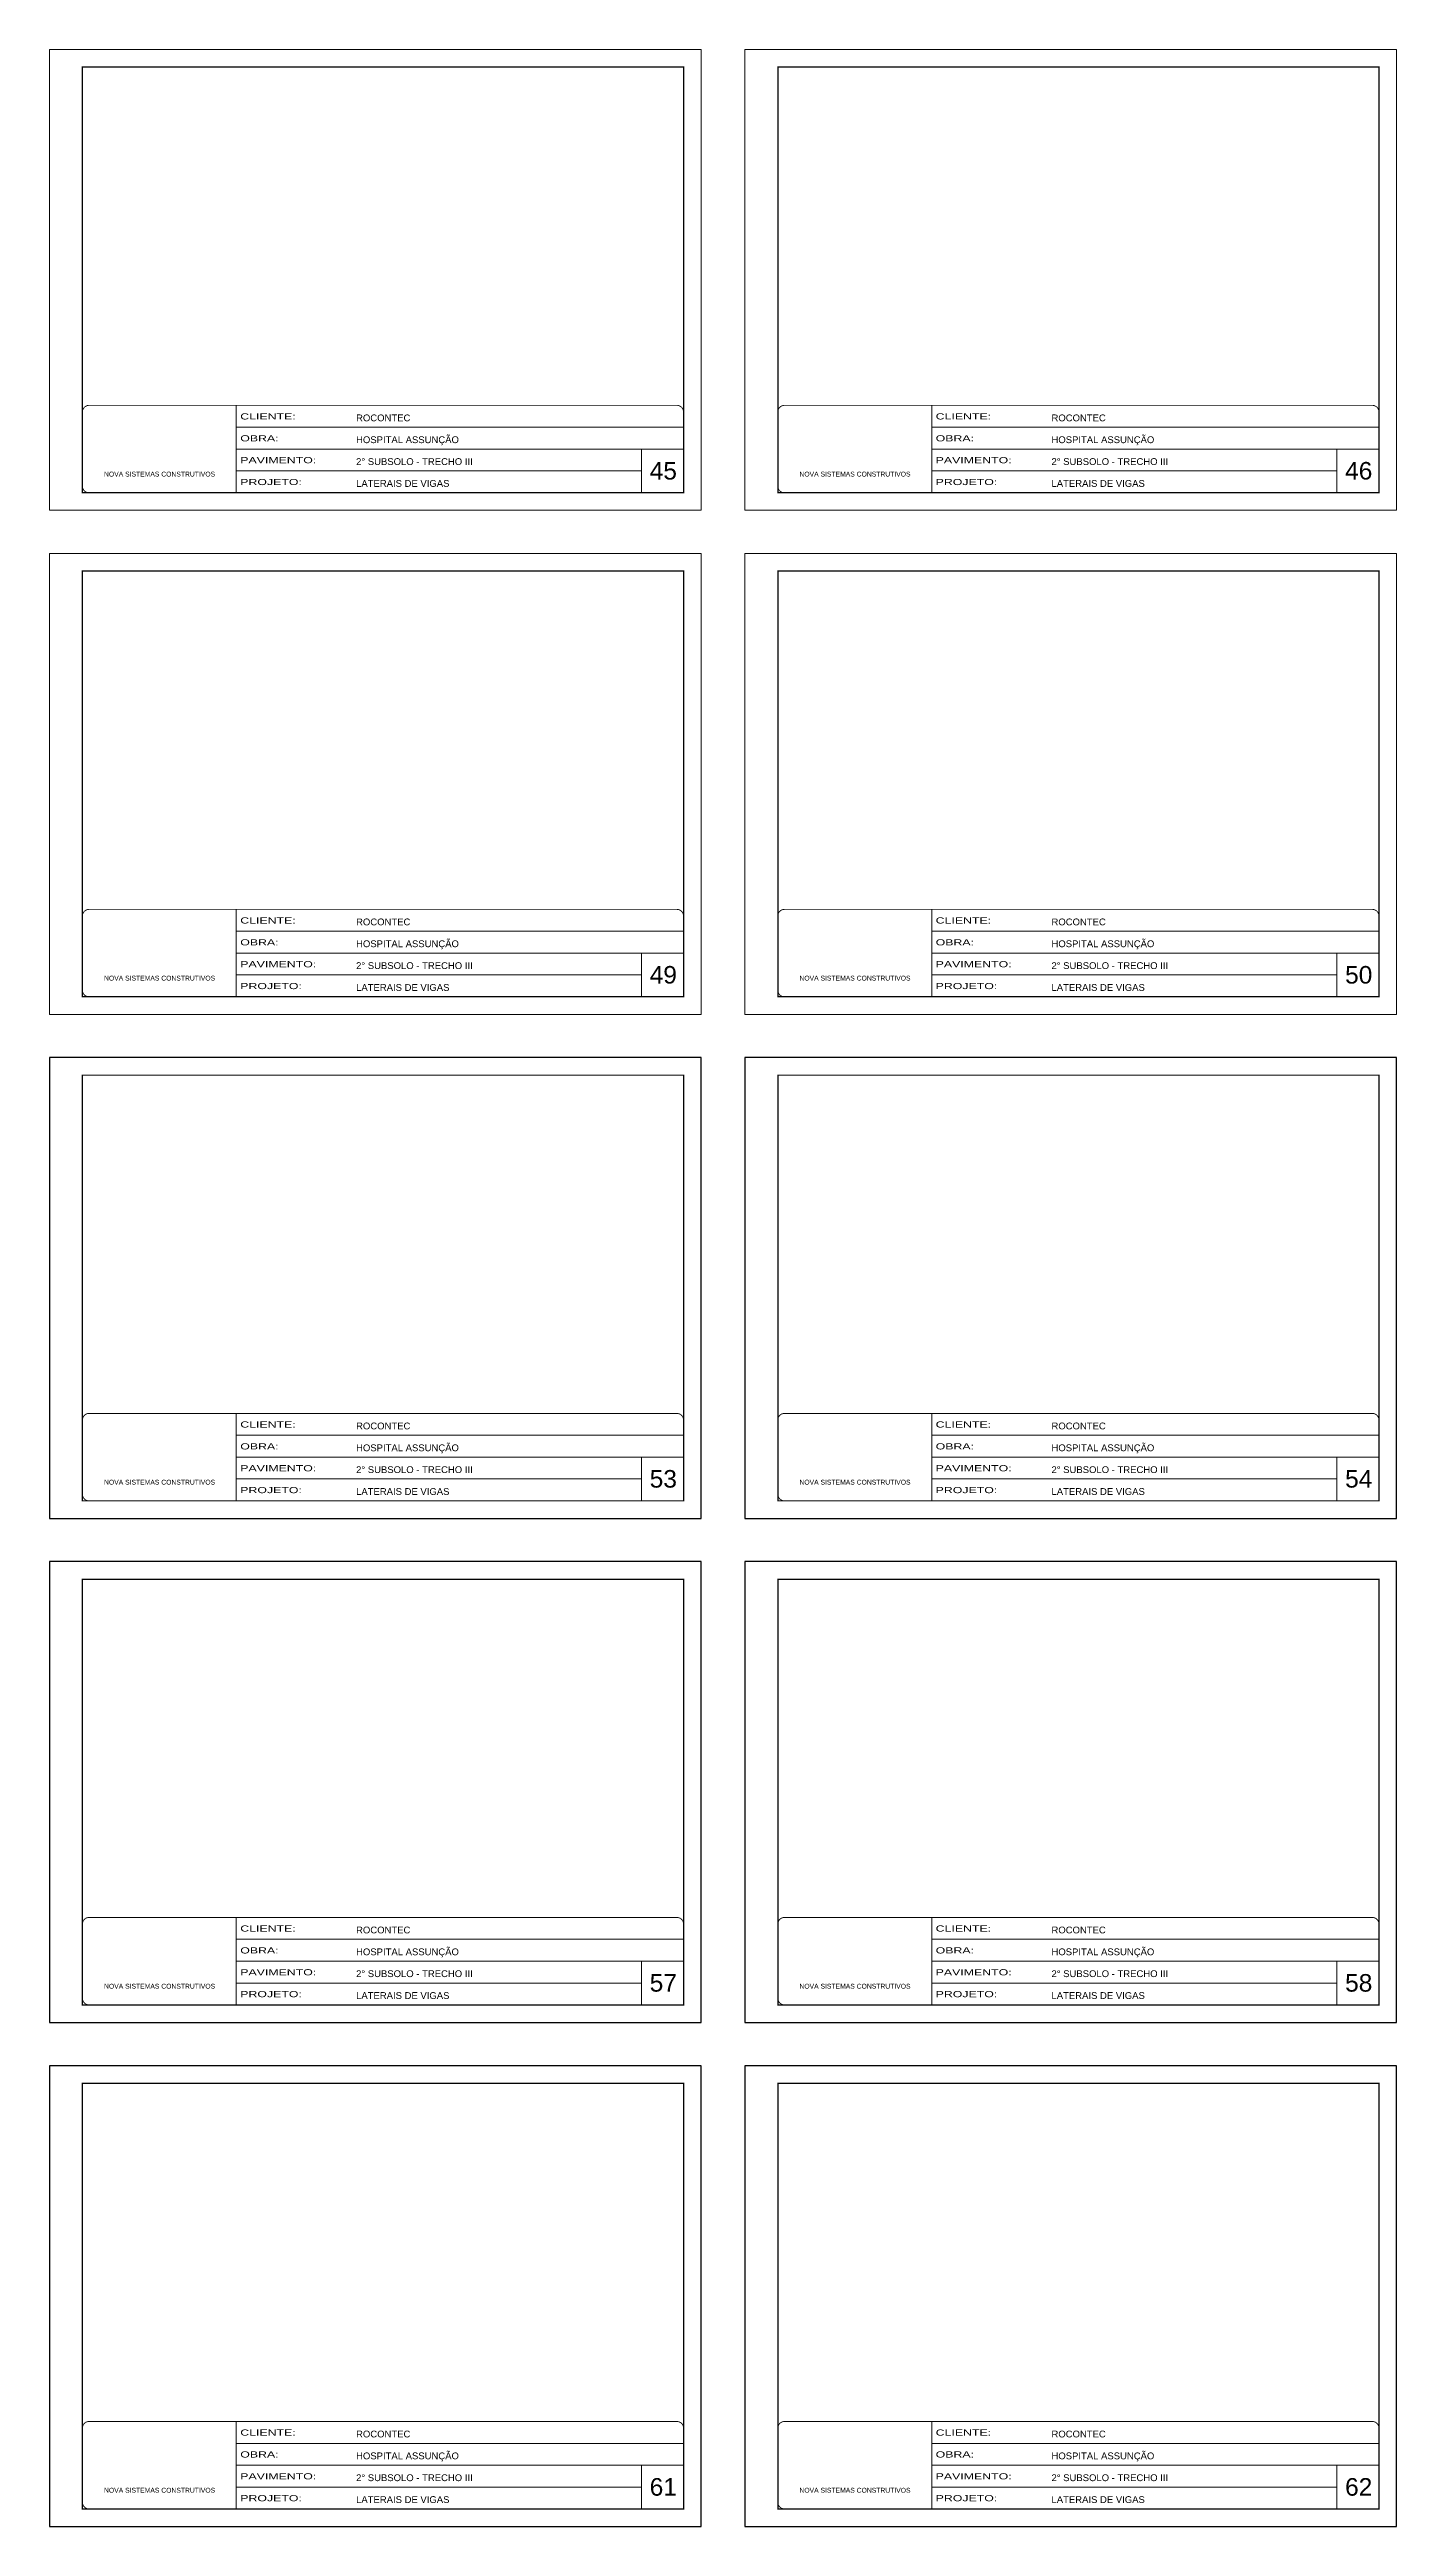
# Model space of a CAD drawing. Extents: x 137137 to 143418, y 10464 to 34486.
# Drawn here: x 137137 to 140207, y 16207 to 21851 of the extents above; entities that cross this region are included whole.
import ezdxf

# ---------------------------------------------------------------- set-up
doc = ezdxf.new("R2010")
doc.units = 0
doc.linetypes.add('CONTINUO', pattern=[0])
doc.linetypes.add('DASHED', pattern=[0.75, 0.5, -0.25])
for name, color, linetype, lineweight in [('CARIMBO', 255, 'Continuous', 9), ('Folhas', 255, 'Continuous', 9), ('SARRAFO DE PRESSAO', 251, 'DASHED', 9)]:
    doc.layers.add(name, color=color, linetype=linetype, lineweight=lineweight)
doc.layers.add('Laje_Perimetro', color=7, linetype='Continuous', plot=False)
doc.styles.add('ARIAL', font='arial.ttf')
doc.styles.add('Tecnologia', font='')
doc.styles.get('Tecnologia').set_extended_font_data('Forgotten Futurist')

# ---------------------------------------------------------------- blocks, each defined once
blk = doc.blocks.new('9999999999')
at = {"color": 30, "linetype": 'CONTINUO'}
for p, q in [((98564.6, 34230.2), (98564.6, 34429.4)), ((98564.6, 34379.6), (99584, 34379.6)), ((98564.6, 34329.8), (99488, 34329.8)), ((99584, 34329.8), (99488, 34329.8)), ((99488, 34329.8), (99488, 34230.2)), ((98564.6, 34280), (99488, 34280))]:
    blk.add_line(p, q, dxfattribs=at)
at = {"color": 30, "linetype": 'CONTINUO', "const_width": 2}
blk.add_lwpolyline([(99584, 34230.2), (99584, 34414.4, 0.414214), (99569, 34429.4), (98229, 34429.4, 0.414214), (98214, 34414.4), (98214, 34245.2, 0.414214), (98229, 34230.2), (99584, 34230.2)], format="xyb", dxfattribs=at)
at = {"layer": 'Folhas'}
blk.add_lwpolyline([(98139, 34190.2), (99624, 34190.2), (99624, 35240.2), (98139, 35240.2)], close=True, dxfattribs=at)
at = {"layer": 'Folhas', "color": 30, "const_width": 3}
blk.add_lwpolyline([(98214, 34230.2), (99584, 34230.2), (99584, 35200.2), (98214, 35200.2)], close=True, dxfattribs=at)
at = {"color": 7, "linetype": 'Continuous', "ltscale": 5, "style": 'ARIAL'}
for s, height, p in [('ROCONTEC', 15.48, (98837.7, 34393.1)), ('HOSPITAL ASSUNÇÃO', 15.483, (98837.7, 34343.3)), ('NOVA SISTEMAS CONSTRUTIVOS', 11.059, (98263.2, 34267.2)), ('2° SUBSOLO - TRECHO III', 15.483, (98837.7, 34293.5)), ('LATERAIS DE VIGAS', 15.483, (98837.7, 34243.7))]:
    blk.add_text(s, height=height, dxfattribs=at).set_placement(p)
at = {"layer": 'Folhas', "color": 7, "style": 'Tecnologia', "width": 1.5}
for s, p in [('CLIENTE:', (98573.7, 34397.2)), ('OBRA:', (98573.7, 34347.3)), ('PAVIMENTO:', (98573.7, 34297.5)), ('PROJETO:', (98573.7, 34247.7))]:
    blk.add_text(s, height=14, dxfattribs=at).set_placement(p)

msp = doc.modelspace()

# ---------------------------------------------------------------- linework, layer by layer
at = {"layer": 'Laje_Perimetro'}
for points in [[(138622.29, 19554.3), (137137.29, 19554.3), (137137.29, 18504.3), (138622.29, 18504.3)], [(140207.29, 19554.3), (138722.29, 19554.3), (138722.29, 18504.3), (140207.29, 18504.3)], [(138622.29, 18405.72), (137137.29, 18405.72), (137137.29, 17355.72), (138622.29, 17355.72)], [(140207.29, 18405.72), (138722.29, 18405.72), (138722.29, 17355.72), (140207.29, 17355.72)], [(138622.29, 17257.15), (137137.29, 17257.15), (137137.29, 16207.15), (138622.29, 16207.15)], [(140207.29, 17257.15), (138722.29, 17257.15), (138722.29, 16207.15), (140207.29, 16207.15)]]:
    msp.add_lwpolyline(points, close=True, dxfattribs=at)

# ---------------------------------------------------------------- block references
at = {"layer": 'SARRAFO DE PRESSAO', "color": 6, "linetype": 'ByBlock'}
for p in [(38998.31, -13388.76), (40583.31, -13388.76), (38998.31, -14537.33), (40583.31, -14537.33), (38998.31, -15685.91), (40583.31, -15685.91), (38998.31, -16834.48), (40583.31, -16834.48), (38998.31, -17983.06), (40583.31, -17983.06)]:
    msp.add_blockref('9999999999', p, dxfattribs=at)

# ---------------------------------------------------------------- texts
at = {"layer": 'CARIMBO', "style": 'ARIAL'}
for s, p in [('45', (138505.15, 20871.59)), ('46', (140090.15, 20871.59)), ('49', (138505.15, 19723.02)), ('50', (140090.15, 19723.02)), ('53', (138505.15, 18574.44)), ('54', (140090.15, 18574.44)), ('57', (138505.15, 17425.87)), ('58', (140090.15, 17425.87)), ('61', (138505.15, 16277.29)), ('62', (140090.15, 16277.29))]:
    msp.add_text(s, height=40, dxfattribs=at).set_placement(p)

doc.saveas('drawing.dxf')
